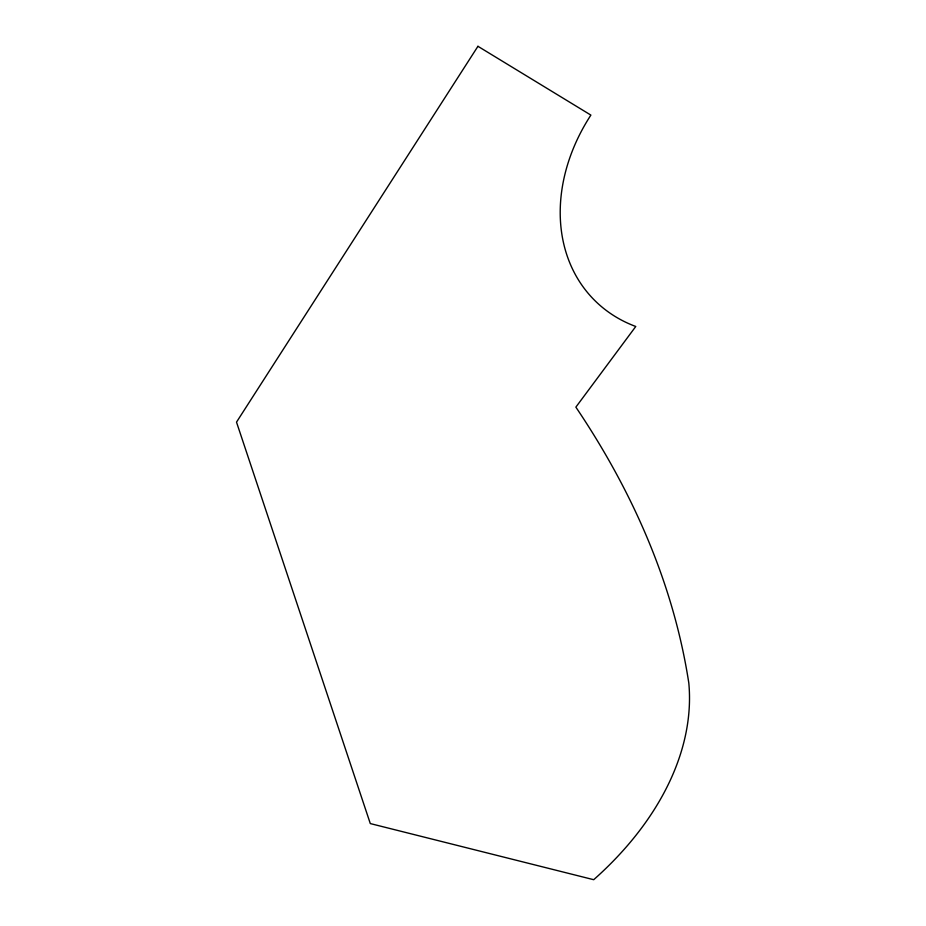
<?xml version="1.0" encoding="UTF-8"?>
<svg xmlns="http://www.w3.org/2000/svg" width="926" height="926" viewBox="0 0 926 926"><rect width="100%" height="100%" fill="white"/><g stroke="black" fill="none" stroke-linecap="round" stroke-linejoin="round"><path stroke-width="1.39" d="M477.943 46.3L236.512 422.129L370.296 823.573L593.705 879.7A335.316 225.956 -18.7 0 0 688.805 683.018A2009.177 1041.97 3.5 0 0 575.868 407.139L635.768 326.484A172.56 138.24 -44.8 0 1 590.881 115.102L477.943 46.3"/></g></svg>
